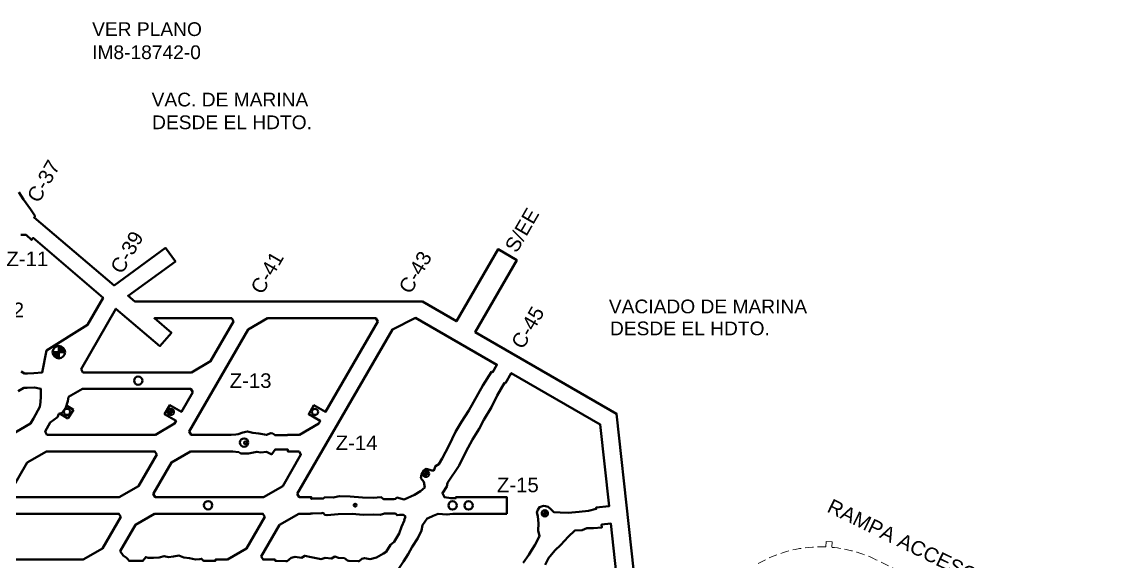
# Model space of a CAD drawing. Header units: millimetres. Extents: x -28 to 1943, y -5245 to 2752.
# Drawn here: x 1528 to 1793.3, y 305.2 to 435 of the extents above; entities that cross this region are included whole.
import ezdxf
from ezdxf.enums import TextEntityAlignment as Align

# ---------------------------------------------------------------- set-up
doc = ezdxf.new("R2010")
doc.units = ezdxf.units.MM
doc.linetypes.add('DASHEDX2', pattern=[1.5, 1, -0.5])
doc.styles.add('DG-T1-473 TO 560$0$Standard', font='arial.ttf')
doc.styles.add('DG-T1-473 TO 560$1$Standard', font='arial.ttf')

msp = doc.modelspace()

# ---------------------------------------------------------------- hatches: boundary and pattern name
at = {"linetype": 'Continuous', "lineweight": 40}
h = msp.add_hatch(color=7, dxfattribs=at)
h.paths.add_polyline_path([(1538.354, 355.601, 0.4142136), (1536.854, 357.101), (1536.854, 355.601)])
h.paths.add_polyline_path([(1536.854, 355.601), (1535.354, 355.601, 0.4142136), (1536.854, 354.101)])
at = {"lineweight": 40}
h = msp.add_hatch(color=7, dxfattribs=at)
h.paths.add_polyline_path([(1564.534, 341.244, 0.4142136), (1563.784, 341.994), (1563.784, 341.244)])
h.paths.add_polyline_path([(1563.034, 341.244, 0.4142136), (1563.784, 340.494), (1563.784, 341.244)])
h = msp.add_hatch(color=7, dxfattribs=at)
h.paths.add_polyline_path([(1625.858, 326.354, 0.4142136), (1625.108, 327.104), (1625.108, 326.354)])
h.paths.add_polyline_path([(1624.358, 326.354, 0.4142136), (1625.108, 325.604), (1625.108, 326.354)])
h = msp.add_hatch(color=3, dxfattribs=at)
h.paths.add_polyline_path([(1654.435, 316.845, 0.4142136), (1653.685, 317.595), (1653.685, 316.845)])
h.paths.add_polyline_path([(1652.935, 316.845, 0.4142136), (1653.685, 316.095), (1653.685, 316.845)])
h = msp.add_hatch(color=3, dxfattribs=at)
h.paths.add_polyline_path([(1654.435, 316.845, 0.4142136), (1653.685, 317.595), (1653.685, 316.845)])
h.paths.add_polyline_path([(1652.935, 316.845, 0.4142136), (1653.685, 316.095), (1653.685, 316.845)])

# ---------------------------------------------------------------- linework, layer by layer
at = {"color": 7, "linetype": 'Continuous', "lineweight": 40}
for p, q in [((1535.354, 355.601), (1538.354, 355.601)), ((1535.354, 355.601), (1538.354, 355.601)), ((1536.854, 354.101), (1536.854, 357.101)), ((1536.854, 354.101), (1536.854, 357.101)), ((1669.12, 318.559), (1666.991, 338.226)), ((1669.12, 318.559), (1666.991, 338.226)), ((1631.596, 316.748), (1644.535, 316.748)), ((1631.596, 316.748), (1644.535, 316.748))]:
    msp.add_line(p, q, dxfattribs=at)
at = {"color": 7, "lineweight": 40}
for p, q in [((1644.188, 348.108), (1645.61, 350.57)), ((1644.188, 348.108), (1645.61, 350.57)), ((1563.034, 341.244), (1564.534, 341.244)), ((1563.034, 341.244), (1564.534, 341.244)), ((1563.784, 340.494), (1563.784, 341.994)), ((1563.784, 340.494), (1563.784, 341.994)), ((1624.007, 326.153), (1624.609, 327.162)), ((1624.007, 326.153), (1624.609, 327.162)), ((1624.358, 326.354), (1625.858, 326.354)), ((1624.358, 326.354), (1625.858, 326.354)), ((1625.108, 325.604), (1625.108, 327.104)), ((1625.108, 325.604), (1625.108, 327.104)), ((1644.535, 320.822), (1644.535, 316.748)), ((1644.535, 320.822), (1644.535, 316.748)), ((1644.535, 316.748), (1644.535, 320.748)), ((1644.535, 316.748), (1644.535, 320.748))]:
    msp.add_line(p, q, dxfattribs=at)
at = {"color": 3, "linetype": 'Continuous', "lineweight": 40}
for p, q in [((1540.359, 341.762), (1538.738, 342.795)), ((1540.359, 341.762), (1538.738, 342.795)), ((1539.016, 339.654), (1537.141, 340.849)), ((1539.016, 339.654), (1537.141, 340.849)), ((1540.359, 341.762), (1539.016, 339.654)), ((1540.359, 341.762), (1539.016, 339.654))]:
    msp.add_line(p, q, dxfattribs=at)
at = {"color": 3, "lineweight": 40}
for p, q in [((1652.935, 316.845), (1654.435, 316.845)), ((1652.935, 316.845), (1654.435, 316.845)), ((1653.685, 316.095), (1653.685, 317.595)), ((1653.685, 316.095), (1653.685, 317.595))]:
    msp.add_line(p, q, dxfattribs=at)
at = {"color": 252, "linetype": 'DASHEDX2', "lineweight": 15, "ltscale": 2}
for points in [[(1704.951, 304.765, -0.1424075), (1721.235, 308.781), (1721.319, 310.095), (1722.717, 310.005), (1722.632, 308.691, -0.0927525), (1733.274, 305.715, -0.0000028), (1749.742, 297.605)], [(1750.998, 296.986, -0.0000018), (1761.824, 291.654, -0.1479161)], [(1767.266, 264.227, -0.0000021), (1761.619, 252.762)], [(1769.563, 268.892, -0.0000007), (1767.884, 265.483)]]:
    msp.add_lwpolyline(points, format="xyb", dxfattribs=at)
at = {"color": 7, "lineweight": 40}
msp.add_lwpolyline([(1756.263, 250.941), (1754.491, 247.342), (1676.808, 286.565), (1670.937, 340.798), (1636.939, 360.426), (1646.937, 377.742), (1642.44, 380.353), (1632.436, 363.026), (1624.258, 367.748), (1555.148, 367.748), (1553.502, 369.154), (1564.875, 377.417), (1562.524, 380.653), (1550.148, 371.661), (1530.94, 388.003), (1531.16, 388.261), (1530.042, 389.964), (1528.397, 392.325), (1527.243, 394.026)], dxfattribs=at)
msp.add_lwpolyline([(1756.263, 250.941), (1754.491, 247.342), (1676.808, 286.565), (1670.937, 340.798), (1636.939, 360.426), (1646.937, 377.742), (1642.44, 380.353), (1632.436, 363.026), (1624.258, 367.748), (1555.148, 367.748), (1553.502, 369.154), (1564.875, 377.417), (1562.524, 380.653), (1550.148, 371.661), (1530.94, 388.003), (1531.16, 388.261), (1530.042, 389.964), (1528.397, 392.325), (1527.243, 394.026)], dxfattribs=at)
at = {"color": 7, "linetype": 'Continuous', "lineweight": 40}
for points in [[(1527.839, 350.963), (1528.591, 350.474), (1529.357, 350.5), (1530.878, 350.55), (1532.88, 350.748), (1533.9, 355.996), (1543.755, 362.154), (1547.515, 368.666), (1530.709, 383.066), (1530.302, 382.591), (1529.004, 383.782), (1529.004, 383.782), (1527.725, 383.823)], [(1527.839, 350.963), (1528.591, 350.474), (1529.357, 350.5), (1530.878, 350.55), (1532.88, 350.748), (1533.9, 355.996), (1543.755, 362.154), (1547.515, 368.666), (1530.709, 383.066), (1530.302, 382.591), (1529.004, 383.782), (1529.004, 383.782), (1527.725, 383.823)], [(1542.23, 351.511), (1542.671, 350.748), (1568.731, 350.748), (1573.353, 353.416), (1578.877, 362.985), (1578.436, 363.748), (1559.83, 363.748), (1563.914, 360.259), (1561.186, 357.065), (1550.606, 366.018), (1542.23, 351.511)], [(1542.23, 351.511), (1542.671, 350.748), (1568.731, 350.748), (1573.353, 353.416), (1578.877, 362.985), (1578.436, 363.748), (1559.83, 363.748), (1563.914, 360.259), (1561.186, 357.065), (1550.606, 366.018), (1542.23, 351.511)], [(1560.402, 330.984), (1559.961, 331.748), (1533.901, 331.748), (1529.279, 329.08), (1524.91, 321.511), (1525.35, 320.748), (1551.41, 320.748), (1556.032, 323.416), (1560.402, 330.984), (1556.032, 323.416)], [(1560.402, 330.984), (1559.961, 331.748), (1533.901, 331.748), (1529.279, 329.08), (1524.91, 321.511), (1525.35, 320.748), (1551.41, 320.748), (1556.032, 323.416), (1560.402, 330.984), (1556.032, 323.416)]]:
    msp.add_lwpolyline(points, dxfattribs=at)
at = {"lineweight": 40}
for points in [[(1599.333, 338.415), (1594.713, 335.748), (1599.333, 338.415), (1599.702, 339.055), (1596.933, 340.667), (1598.192, 342.828), (1600.952, 341.22), (1613.518, 362.985), (1613.077, 363.748), (1587.017, 363.748), (1582.396, 361.08), (1568.212, 336.512), (1568.653, 335.748), (1578.3, 335.748), (1579.443, 335.817), (1579.982, 335.903), (1581.111, 336.247), (1582.178, 336.554), (1583.53, 336.181), (1584.952, 336.027), (1586.75, 335.706), (1587.858, 336.156), (1588.304, 336.027), (1588.866, 335.623), (1589.226, 335.644), (1590.001, 335.644), (1591.487, 335.676), (1591.863, 335.652), (1591.863, 335.748), (1594.713, 335.748), (1591.863, 335.748)], [(1599.333, 338.415), (1594.713, 335.748), (1599.333, 338.415), (1599.702, 339.055), (1596.933, 340.667), (1598.192, 342.828), (1600.952, 341.22), (1613.518, 362.985), (1613.077, 363.748), (1587.017, 363.748), (1582.396, 361.08), (1568.212, 336.512), (1568.653, 335.748), (1578.3, 335.748), (1579.443, 335.817), (1579.982, 335.903), (1581.111, 336.247), (1582.178, 336.554), (1583.53, 336.181), (1584.952, 336.027), (1586.75, 335.706), (1587.858, 336.156), (1588.304, 336.027), (1588.866, 335.623), (1589.226, 335.644), (1590.001, 335.644), (1591.487, 335.676), (1591.863, 335.652), (1591.863, 335.748), (1594.713, 335.748), (1591.863, 335.748)], [(1648.449, 304.961), (1649.809, 306.878), (1650.546, 308.11), (1651.263, 309.237), (1652.418, 311.331), (1652.053, 312.724), (1652.163, 314.391), (1651.994, 316.152), (1651.773, 317.047), (1652.025, 317.67), (1652.363, 318.35), (1653.37, 318.654), (1653.847, 318.604), (1654.476, 318.404), (1655.093, 317.83), (1655.846, 317.121), (1657.392, 317.051), (1659.313, 317.01), (1661.927, 317.199), (1664.197, 317.443), (1666.045, 317.907), (1666.011, 318.222), (1669.12, 318.559), (1666.991, 338.226), (1645.61, 350.57), (1644.188, 348.108), (1644.008, 348.211), (1642.222, 345.181), (1640.841, 342.415), (1638.996, 339.315), (1637.919, 337.185), (1636.305, 334.587), (1634.688, 331.609), (1633.123, 328.332), (1630.321, 324.176), (1630.157, 323.316), (1629.064, 321.731), (1629.546, 320.719), (1631.064, 320.483), (1632.352, 320.505), (1632.352, 320.748), (1644.535, 320.748)], [(1648.449, 304.961), (1649.809, 306.878), (1650.546, 308.11), (1651.263, 309.237), (1652.418, 311.331), (1652.053, 312.724), (1652.163, 314.391), (1651.994, 316.152), (1651.773, 317.047), (1652.025, 317.67), (1652.363, 318.35), (1653.37, 318.654), (1653.847, 318.604), (1654.476, 318.404), (1655.093, 317.83), (1655.846, 317.121), (1657.392, 317.051), (1659.313, 317.01), (1661.927, 317.199), (1664.197, 317.443), (1666.045, 317.907), (1666.011, 318.222), (1669.12, 318.559), (1666.991, 338.226), (1645.61, 350.57), (1644.188, 348.108), (1644.008, 348.211), (1642.222, 345.181), (1640.841, 342.415), (1638.996, 339.315), (1637.919, 337.185), (1636.305, 334.587), (1634.688, 331.609), (1633.123, 328.332), (1630.321, 324.176), (1630.157, 323.316), (1629.064, 321.731), (1629.546, 320.719), (1631.064, 320.483), (1632.352, 320.505), (1632.352, 320.748), (1644.535, 320.748)], [(1527.094, 346.24), (1528.429, 347.017), (1529.264, 347.042), (1531.011, 347.138), (1532.57, 346.748), (1532.57, 344.914), (1532.472, 343.55), (1532.282, 342.456), (1530.763, 339.65), (1530.051, 338.416), (1525.429, 335.748)], [(1527.094, 346.24), (1528.429, 347.017), (1529.264, 347.042), (1531.011, 347.138), (1532.57, 346.748), (1532.57, 344.914), (1532.472, 343.55), (1532.282, 342.456), (1530.763, 339.65), (1530.051, 338.416), (1525.429, 335.748)], [(1619.91, 315.24), (1620.157, 316.054), (1619.677, 316.526), (1618.771, 316.489), (1618.16, 316.413), (1617.784, 316.809), (1617.411, 316.825), (1615.179, 316.777), (1614.888, 316.76), (1614.064, 316.531), (1612.412, 316.54), (1610.002, 316.524), (1607.367, 316.728), (1604.045, 316.635), (1601.356, 316.393), (1600.785, 316.514), (1600.365, 316.939), (1600.082, 316.92), (1597.857, 316.854), (1597.388, 316.805), (1597.388, 316.748), (1594.523, 316.748), (1589.901, 314.08), (1585.532, 306.511), (1585.972, 305.748), (1588.834, 305.748), (1588.834, 305.452), (1589.205, 305.445), (1591.447, 305.387), (1591.761, 305.389), (1592.734, 306.159), (1593.688, 306.373), (1595.187, 306.179), (1595.972, 306.661), (1597.484, 306.327), (1599.927, 305.838), (1600.869, 306.168), (1602.389, 305.975), (1603.233, 306.455), (1604.121, 306.188), (1605.523, 306.041), (1606.227, 305.478), (1606.552, 305.474), (1608.783, 305.359), (1609.092, 305.362), (1609.701, 305.938), (1610.3, 306.083), (1611.708, 305.847), (1613.239, 306.197), (1614.921, 307.201), (1615.531, 307.627), (1616.571, 309.319), (1617.469, 310.003), (1618.707, 311.98), (1619.254, 313.629), (1619.913, 315.243)], [(1619.91, 315.24), (1620.157, 316.054), (1619.677, 316.526), (1618.771, 316.489), (1618.16, 316.413), (1617.784, 316.809), (1617.411, 316.825), (1615.179, 316.777), (1614.888, 316.76), (1614.064, 316.531), (1612.412, 316.54), (1610.002, 316.524), (1607.367, 316.728), (1604.045, 316.635), (1601.356, 316.393), (1600.785, 316.514), (1600.365, 316.939), (1600.082, 316.92), (1597.857, 316.854), (1597.388, 316.805), (1597.388, 316.748), (1594.523, 316.748), (1589.901, 314.08), (1585.532, 306.511), (1585.972, 305.748), (1588.834, 305.748), (1588.834, 305.452), (1589.205, 305.445), (1591.447, 305.387), (1591.761, 305.389), (1592.734, 306.159), (1593.688, 306.373), (1595.187, 306.179), (1595.972, 306.661), (1597.484, 306.327), (1599.927, 305.838), (1600.869, 306.168), (1602.389, 305.975), (1603.233, 306.455), (1604.121, 306.188), (1605.523, 306.041), (1606.227, 305.478), (1606.552, 305.474), (1608.783, 305.359), (1609.092, 305.362), (1609.701, 305.938), (1610.3, 306.083), (1611.708, 305.847), (1613.239, 306.197), (1614.921, 307.201), (1615.531, 307.627), (1616.571, 309.319), (1617.469, 310.003), (1618.707, 311.98), (1619.254, 313.629), (1619.913, 315.243)], [(1644.535, 316.748), (1631.596, 316.748), (1630.148, 316.569), (1628.01, 316.76), (1626.871, 316.227), (1625.664, 315.669), (1625.374, 315.644), (1624.298, 314.011), (1624.042, 312.717), (1623.19, 310.853), (1621.778, 308.763), (1620.864, 307.069), (1619.689, 305.25), (1618.283, 303.089)], [(1644.535, 316.748), (1631.596, 316.748), (1630.148, 316.569), (1628.01, 316.76), (1626.871, 316.227), (1625.664, 315.669), (1625.374, 315.644), (1624.298, 314.011), (1624.042, 312.717), (1623.19, 310.853), (1621.778, 308.763), (1620.864, 307.069), (1619.689, 305.25), (1618.283, 303.089)], [(1653.741, 304.474), (1654.554, 306.061), (1654.593, 306.101), (1656.1, 307.94), (1657.49, 309.287), (1659.266, 311.196), (1660.855, 312.716), (1662.65, 312.832), (1663.768, 313.293), (1665.356, 313.259), (1667.379, 313.444), (1667.304, 314.138), (1669.572, 314.383), (1672.7, 285.491)], [(1653.741, 304.474), (1654.554, 306.061), (1654.593, 306.101), (1656.1, 307.94), (1657.49, 309.287), (1659.266, 311.196), (1660.855, 312.716), (1662.65, 312.832), (1663.768, 313.293), (1665.356, 313.259), (1667.379, 313.444), (1667.304, 314.138), (1669.572, 314.383), (1672.7, 285.491)]]:
    msp.add_lwpolyline(points, dxfattribs=at)
for points in [[(1594.192, 321.511), (1617.037, 361.08), (1622.622, 363.843), (1642.146, 352.57), (1641.084, 350.73), (1640.835, 350.874), (1638.757, 347.605), (1635.446, 341.561), (1633.635, 338.85), (1632.234, 336.477), (1630.646, 333.118), (1629.017, 330.012), (1628.169, 328.649), (1627.382, 328.222), (1627.015, 327.18), (1626.56, 327.157), (1625.215, 327.522), (1624.609, 327.162), (1624.007, 326.153), (1623.894, 325.348), (1624.576, 324.396), (1624.819, 323.071), (1623.774, 322.211), (1622.357, 321.313), (1619.894, 320.199), (1618.112, 320.631), (1617.765, 320.312), (1617.408, 320.3), (1615.167, 320.25), (1614.916, 320.244), (1614.342, 320.741), (1612.432, 320.599), (1609.893, 320.648), (1606.924, 320.872), (1604.341, 321), (1602.817, 320.7), (1600.822, 320.738), (1600.347, 320.373), (1600.057, 320.402), (1597.852, 320.398), (1597.558, 320.333), (1597.558, 320.748), (1594.632, 320.748)], [(1594.192, 321.511), (1617.037, 361.08), (1622.622, 363.843), (1642.146, 352.57), (1641.084, 350.73), (1640.835, 350.874), (1638.757, 347.605), (1635.446, 341.561), (1633.635, 338.85), (1632.234, 336.477), (1630.646, 333.118), (1629.017, 330.012), (1628.169, 328.649), (1627.382, 328.222), (1627.015, 327.18), (1626.56, 327.157), (1625.215, 327.522), (1624.609, 327.162), (1624.007, 326.153), (1623.894, 325.348), (1624.576, 324.396), (1624.819, 323.071), (1623.774, 322.211), (1622.357, 321.313), (1619.894, 320.199), (1618.112, 320.631), (1617.765, 320.312), (1617.408, 320.3), (1615.167, 320.25), (1614.916, 320.244), (1614.342, 320.741), (1612.432, 320.599), (1609.893, 320.648), (1606.924, 320.872), (1604.341, 321), (1602.817, 320.7), (1600.822, 320.738), (1600.347, 320.373), (1600.057, 320.402), (1597.852, 320.398), (1597.558, 320.333), (1597.558, 320.748), (1594.632, 320.748)], [(1569.062, 345.984), (1568.621, 346.748), (1542.562, 346.748), (1539.228, 344.823), (1539.071, 343.787), (1538.582, 342.33), (1537.664, 341.01), (1536.9, 340.774), (1536.544, 340.003), (1534.824, 338.682), (1533.57, 336.511), (1534.011, 335.748), (1552.171, 335.748), (1560.07, 335.748), (1564.692, 338.416), (1565.058, 339.07), (1562.291, 340.667), (1563.549, 342.828), (1566.317, 341.23)], [(1569.062, 345.984), (1568.621, 346.748), (1542.562, 346.748), (1539.228, 344.823), (1539.071, 343.787), (1538.582, 342.33), (1537.664, 341.01), (1536.9, 340.774), (1536.544, 340.003), (1534.824, 338.682), (1533.57, 336.511), (1534.011, 335.748), (1552.171, 335.748), (1560.07, 335.748), (1564.692, 338.416), (1565.058, 339.07), (1562.291, 340.667), (1563.549, 342.828), (1566.317, 341.23)], [(1525.241, 316.748), (1520.619, 314.08), (1516.25, 306.511), (1516.25, 306.511), (1516.69, 305.748), (1542.75, 305.748), (1547.372, 308.416), (1551.741, 315.985), (1551.301, 316.748)], [(1525.241, 316.748), (1520.619, 314.08), (1516.25, 306.511), (1516.25, 306.511), (1516.69, 305.748), (1542.75, 305.748), (1547.372, 308.416), (1551.741, 315.985), (1551.301, 316.748)], [(1555.26, 314.08), (1551.62, 307.775), (1552.306, 306.689), (1553.107, 306.128), (1553.39, 305.92), (1553.765, 305.428), (1554.284, 305.433), (1555.8, 305.415), (1556.669, 305.423), (1557.068, 305.421), (1557.756, 306.355), (1558.367, 306.159), (1559.653, 306.149), (1560.976, 306.273), (1562.219, 306.576), (1563.251, 306.348), (1564.443, 306.438), (1565.752, 306.698), (1566.907, 306.237), (1568.254, 306.109), (1569.703, 305.731), (1570.774, 305.856), (1571.169, 305.943), (1571.62, 305.444), (1571.843, 305.423), (1571.943, 305.423), (1572.69, 305.416), (1574.188, 305.411), (1574.522, 305.397), (1574.522, 305.748), (1577.391, 305.748), (1582.013, 308.416), (1586.382, 315.985), (1585.942, 316.748), (1559.882, 316.748)], [(1555.26, 314.08), (1551.62, 307.775), (1552.306, 306.689), (1553.107, 306.128), (1553.39, 305.92), (1553.765, 305.428), (1554.284, 305.433), (1555.8, 305.415), (1556.669, 305.423), (1557.068, 305.421), (1557.756, 306.355), (1558.367, 306.159), (1559.653, 306.149), (1560.976, 306.273), (1562.219, 306.576), (1563.251, 306.348), (1564.443, 306.438), (1565.752, 306.698), (1566.907, 306.237), (1568.254, 306.109), (1569.703, 305.731), (1570.774, 305.856), (1571.169, 305.943), (1571.62, 305.444), (1571.843, 305.423), (1571.943, 305.423), (1572.69, 305.416), (1574.188, 305.411), (1574.522, 305.397), (1574.522, 305.748), (1577.391, 305.748), (1582.013, 308.416), (1586.382, 315.985), (1585.942, 316.748), (1559.882, 316.748)]]:
    msp.add_lwpolyline(points, close=True, dxfattribs=at)
at = {"color": 7, "linetype": 'Continuous', "lineweight": 40}
msp.add_lwpolyline([(1590.004, 332.216), (1589.259, 332.223), (1588.895, 332.218), (1588.086, 331.078), (1587.879, 331.115), (1587.113, 331.486), (1586.805, 331.672), (1585.451, 331.485), (1584.464, 331.653), (1582.454, 331.262), (1580.588, 331.263), (1580.099, 331.576), (1578.641, 331.748), (1568.543, 331.748), (1563.92, 329.079), (1559.626, 321.642), (1559.551, 321.511), (1559.991, 320.748), (1586.051, 320.748), (1590.673, 323.416), (1595.043, 330.986), (1594.603, 331.748), (1591.884, 331.748), (1591.884, 332.233), (1591.482, 332.231)], close=True, dxfattribs=at)
msp.add_lwpolyline([(1590.004, 332.216), (1589.259, 332.223), (1588.895, 332.218), (1588.086, 331.078), (1587.879, 331.115), (1587.113, 331.486), (1586.805, 331.672), (1585.451, 331.485), (1584.464, 331.653), (1582.454, 331.262), (1580.588, 331.263), (1580.099, 331.576), (1578.641, 331.748), (1568.543, 331.748), (1563.92, 329.079), (1559.626, 321.642), (1559.551, 321.511), (1559.991, 320.748), (1586.051, 320.748), (1590.673, 323.416), (1595.043, 330.986), (1594.603, 331.748), (1591.884, 331.748), (1591.884, 332.233), (1591.482, 332.231)], close=True, dxfattribs=at)
msp.add_circle((1536.854, 355.601), 1.5, dxfattribs=at)
at = {"color": 7, "lineweight": 40}
for centre, radius in [((1555.957, 348.748), 1), ((1563.784, 341.244), 0.75), ((1581.402, 333.877), 1), ((1625.108, 326.354), 0.75), ((1572.747, 318.816), 1), ((1635.345, 318.748), 1)]:
    msp.add_circle(centre, radius, dxfattribs=at)
at = {"color": 3, "linetype": 'Continuous', "lineweight": 40}
for centre in [(1538.844, 341.246), (1538.845, 341.248)]:
    msp.add_circle(centre, 0.75, dxfattribs=at)
at = {"color": 3, "lineweight": 40}
for centre in [(1598.427, 341.244), (1653.685, 316.845)]:
    msp.add_circle(centre, 0.75, dxfattribs=at)
at = {"lineweight": 40}
for centre, radius in [((1581.724, 333.773), 0.35), ((1625.108, 326.354), 0.75), ((1608.104, 318.79), 0.35), ((1631.5, 318.748), 1), ((1653.685, 316.845), 0.75)]:
    msp.add_circle(centre, radius, dxfattribs=at)

# ---------------------------------------------------------------- texts
at = {"style": 'DG-T1-473 TO 560$1$Standard'}
for s, p in [('VER PLANO', (1544.872, 431.603)), ('IM8-18742-0', (1544.872, 426.051)), ('VAC. DE MARINA', (1559.173, 414.676)), ('DESDE EL HDTO.', (1559.283, 409.206)), ('VACIADO DE MARINA', (1669.07, 364.941)), ('DESDE EL HDTO.', (1669.337, 359.66))]:
    msp.add_text(s, height=3.3, dxfattribs=at).set_placement(p)
at = {"linetype": 'Continuous', "style": 'DG-T1-473 TO 560$0$Standard'}
for s, p in [('C-37', (1530.529, 392.119)), ('S/EE', (1645.391, 380.124)), ('C-39', (1550.569, 375.033))]:
    msp.add_text(s, height=3.5, rotation=60, dxfattribs=at).set_placement(p, align=Align.MIDDLE_LEFT)
for s, p in [('Z-11', (1529.294, 378.032)), ('Z-12', (1523.491, 365.757)), ('Z-13', (1582.958, 348.757)), ('Z-14', (1608.433, 333.803)), ('Z-15', (1647.191, 323.687))]:
    msp.add_text(s, height=3.5, dxfattribs=at).set_placement(p, align=Align.MIDDLE_CENTER)
for s, p in [('C-43', (1625.177, 379.399)), ('C-41', (1589.573, 379.304)), ('C-45', (1652.214, 366.126))]:
    msp.add_text(s, height=3.5, rotation=60, dxfattribs=at).set_placement(p, align=Align.MIDDLE_RIGHT)
at = {"color": 7, "linetype": 'Continuous', "style": 'DG-T1-473 TO 560$1$Standard'}
msp.add_text('RAMPA ACCESO NP. PANEL 2', height=3.5, rotation=333.94639, dxfattribs=at).set_placement((1722.012, 318.911), align=Align.MIDDLE_LEFT)

doc.saveas('drawing.dxf')
